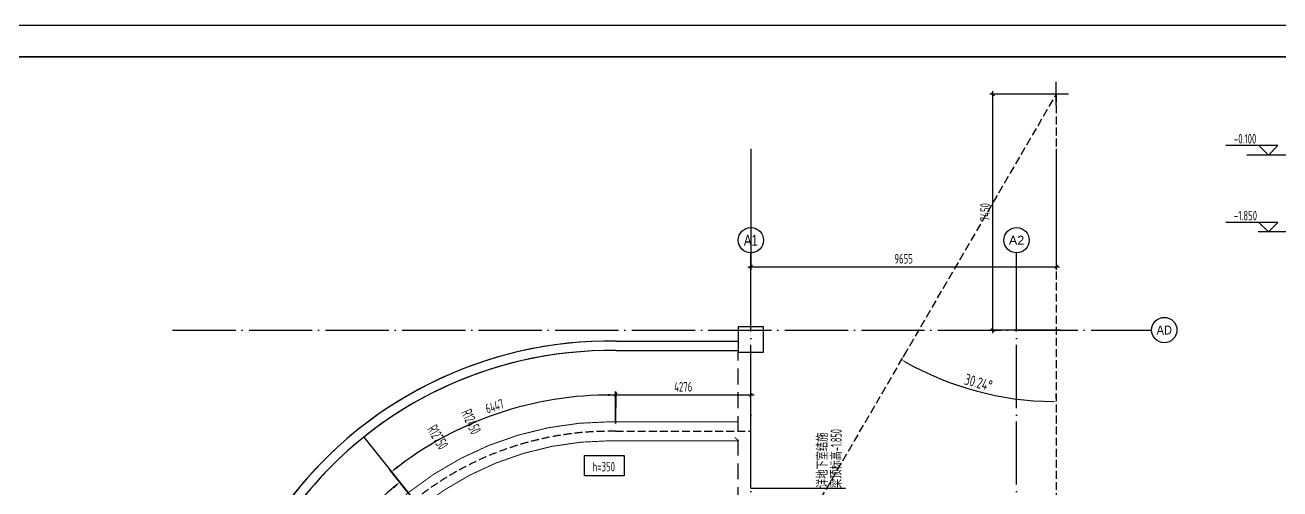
# Model space of a CAD drawing. Extents: x -351812 to 1760238, y -3195696 to 63241.
# Drawn here: x 427386 to 467055, y -1661164 to -1646512 of the extents above; entities that cross this region are included whole.
import ezdxf
from ezdxf.enums import TextEntityAlignment as Align

# ---------------------------------------------------------------- set-up
doc = ezdxf.new("R2010")
doc.units = 0
doc.header["$LTSCALE"] = 1000
doc.header["$MEASUREMENT"] = 0
for name, pattern in [('DASH', [0.35, 0.25, -0.1]), ('DASHED', [0.75, 0.5, -0.25]), ('DOTE', [2.42, 2, -0.2, 0.02, -0.2])]:
    doc.linetypes.add(name, pattern=pattern)
for name, color, linetype in [('01-标注_尺寸', 124, 'Continuous'), ('01-标注_符号', 200, 'Continuous'), ('01-标注_轴线坐标', 132, 'Continuous'), ('02-TEXT_标注', 130, 'Continuous'), ('02-TEXT_轴号', 7, 'Continuous'), ('A-E_楼梯', 171, 'Continuous'), ('A_AXIS-轴线', 1, 'DOTE'), ('A_STR-砼墙', 51, 'Continuous'), ('A_STR-砼柱', 51, 'Continuous'), ('AXIS_TEXT', 7, 'Continuous'), ('BEAM', 4, 'DASHED'), ('BORDER', 7, 'Continuous'), ('car', 8, 'Continuous'), ('DIM', 3, 'Continuous'), ('DIM1', 7, 'Continuous'), ('FLOOR_REIN', 1, 'Continuous'), ('FLOOR_UP_REIN', 13, 'Continuous'), ('FLOOR_UP_TEXT', 7, 'Continuous'), ('PUB_DIM', 3, 'Continuous'), ('TEXT', 7, 'Continuous'), ('THIN', 7, 'Continuous')]:
    doc.layers.add(name, color=color, linetype=linetype)
doc.styles.add('_TCH_AXIS', font='')
doc.styles.add('_TCH_DIM', font='ROS1', dxfattribs={"width": 0.8, "bigfont": 'JD'})
doc.styles.add('_TCH_DIM_T3', font='ROS1', dxfattribs={"width": 0.8, "bigfont": 'JD'})
doc.styles.add('COMPLEX', font='COMPLEX')
doc.styles.add('TSSD_Dimension', font='tssdeng.shx', dxfattribs={"width": 0.7, "bigfont": 'hztxt.shx'})
doc.styles.add('TSSD_Rein', font='tssdeng.shx', dxfattribs={"width": 0.7, "bigfont": 'hztxt.shx'})
doc.styles.get('_TCH_AXIS').set_extended_font_data('FZXiHei I-Z08S')
doc.dimstyles.new('_TCH_ARROW&&100', dxfattribs={"dimtxt": 350, "dimasz": 100, "dimexe": 250, "dimexo": 300, "dimgap": 100, "dimtad": 1, "dimdec": 0, "dimzin": 0, "dimdsep": 46, "dimtxsty": '_TCH_DIM_T3', "dimcen": 0.09, "dimazin": 2, "dimtfac": 1, "dimtdec": 0, "dimtix": 1, "dimtmove": 2, "dimatfit": 3, "dimfxl": 1, "dimtolj": 1, "dimtzin": 0, "dimarcsym": 0})
doc.dimstyles.new('TSAN_100_100', dxfattribs={"dimtxt": 300, "dimasz": 100, "dimexe": 100, "dimexo": 250, "dimgap": 100, "dimtad": 2, "dimzin": 0, "dimdsep": 46, "dimtxsty": 'TSSD_Dimension', "dimblk": 'CLOSEDBLANK', "dimcen": 0, "dimdle": 100, "dimclrt": 7, "dimazin": 0, "dimtfac": 1, "dimtix": 1, "dimtmove": 2, "dimatfit": 3, "dimldrblk": 'CLOSEDBLANK', "dimfxl": 1, "dimtolj": 1, "dimtzin": 0, "dimarcsym": 0})
doc.dimstyles.new('TSAN_50_100', dxfattribs={"dimtxt": 350, "dimasz": 100, "dimexe": 100, "dimexo": 250, "dimgap": 100, "dimtad": 2, "dimlfac": 0.5, "dimzin": 0, "dimdsep": 46, "dimtxsty": 'TSSD_Dimension', "dimblk": 'CLOSEDBLANK', "dimblk1": 'CLOSEDBLANK', "dimblk2": 'CLOSEDBLANK', "dimcen": 0, "dimdle": 100, "dimclrt": 7, "dimadec": 0, "dimazin": 0, "dimtfac": 1, "dimtdec": 0, "dimtix": 1, "dimtmove": 2, "dimatfit": 3, "dimldrblk": 'CLOSEDBLANK', "dimfxl": 1, "dimtolj": 1, "dimtzin": 0, "dimarcsym": 0})
doc.dimstyles.new('TSSD_100_100', dxfattribs={"dimtxt": 300, "dimasz": 100, "dimexe": 100, "dimexo": 250, "dimgap": 100, "dimtad": 1, "dimdec": 0, "dimzin": 0, "dimdsep": 46, "dimtxsty": 'TSSD_Dimension', "dimblk": 'ARCHTICK', "dimblk1": 'ARCHTICK', "dimblk2": 'ARCHTICK', "dimcen": 0, "dimdle": 100, "dimclrt": 7, "dimadec": 0, "dimazin": 0, "dimtfac": 1, "dimtdec": 0, "dimtix": 1, "dimtmove": 2, "dimatfit": 3, "dimfxl": 1, "dimtolj": 1, "dimtzin": 0, "dimarcsym": 0})

# ---------------------------------------------------------------- blocks, each defined once
blk = doc.blocks.new('_ClosedBlank')
at = {"color": 0}
blk.add_lwpolyline([(0, 0, 0, 0.658, 0), (-2.5, 0, 0.658, 0.658, 0)], format="xyseb", dxfattribs=at)
blk = doc.blocks.new('*D231')
at = {"layer": 'Defpoints', "color": 0, "transparency": 16777216}
for p in [(659355, -1615724), (662275, -1615484), (663898, -1616441), (660231, -1617603), (666712, -1629133)]:
    blk.add_point(p, dxfattribs=at)
at = {"layer": 'DIM', "color": 0, "lineweight": -2, "transparency": 16777216}
blk.add_line((663844, -1616197), (663588, -1615040), dxfattribs=at)
blk.add_arc((667720, -1633681), 18994, 102.8017, 114.6769, dxfattribs=at)
at = {"layer": 'DIM', "color": 0, "lineweight": -2, "transparency": 16777216, "xscale": 100, "yscale": 100, "zscale": 100}
for p, rotation in [((663609, -1615137), 12.65083856038413), ((659700, -1616464), 204.8277665480885)]:
    blk.add_blockref('_ClosedBlank', p, dxfattribs=dict(at, rotation=rotation))
blk = doc.blocks.new('*D232')
at = {"layer": 'Defpoints', "color": 0, "transparency": 16777216}
for p in [(659355, -1615724), (657265, -1617487), (660231, -1617603), (653938, -1621626), (662721, -1631210)]:
    blk.add_point(p, dxfattribs=at)
at = {"layer": 'DIM', "color": 0, "lineweight": -2, "transparency": 16777216}
blk.add_line((653769, -1621442), (652965, -1620564), dxfattribs=at)
blk.add_arc((670550, -1639755), 25929, 115.1996, 132.279, dxfattribs=at)
at = {"layer": 'DIM', "color": 0, "lineweight": -2, "transparency": 16777216, "xscale": 100, "yscale": 100, "zscale": 100}
for p, rotation in [((659600, -1616250), 25.08907469892054), ((653032, -1620637), 222.3895292375906)]:
    blk.add_blockref('_ClosedBlank', p, dxfattribs=dict(at, rotation=rotation))
blk = doc.blocks.new('_ArchTick')
at = {"color": 0, "linetype": 'ByBlock', "const_width": 0.4}
blk.add_lwpolyline([(-0.5, -0.5), (0.5, 0.5)], dxfattribs=at)
blk = doc.blocks.new('*D356')
at = {"layer": 'Defpoints', "color": 0, "transparency": 16777216}
for p in [(450331, -1650173), (459986, -1650173), (459986, -1654145)]:
    blk.add_point(p, dxfattribs=at)
at = {"layer": 'DIM', "color": 0, "lineweight": -2, "transparency": 16777216}
for p, q in [((450331, -1650423), (450331, -1654245)), ((459986, -1650423), (459986, -1654245)), ((450231, -1654145), (460086, -1654145))]:
    blk.add_line(p, q, dxfattribs=at)
at = {"layer": 'DIM', "color": 0, "lineweight": -2, "transparency": 16777216, "xscale": 100, "yscale": 100, "zscale": 100, "rotation": 180}
blk.add_blockref('_ArchTick', (450331, -1654145), dxfattribs=at)
at = {"layer": 'DIM', "color": 0, "lineweight": -2, "transparency": 16777216, "xscale": 100, "yscale": 100, "zscale": 100}
blk.add_blockref('_ArchTick', (459986, -1654145), dxfattribs=at)
at = {"layer": 'DIM', "color": 7, "transparency": 16777216, "insert": (455158, -1653895), "char_height": 300, "attachment_point": 5, "style": 'TSSD_Dimension'}
blk.add_mtext('\\A1;9655', dxfattribs=at)
blk = doc.blocks.new('*D357')
at = {"layer": 'Defpoints', "color": 0, "transparency": 16777216}
for p in [(457983, -1648696), (460367, -1648696), (460367, -1656146)]:
    blk.add_point(p, dxfattribs=at)
at = {"layer": 'DIM', "color": 0, "lineweight": -2, "transparency": 16777216}
for p, q in [((457983, -1656246), (457983, -1648596)), ((460117, -1648696), (457883, -1648696)), ((460117, -1656146), (457883, -1656146))]:
    blk.add_line(p, q, dxfattribs=at)
at = {"layer": 'DIM', "color": 0, "lineweight": -2, "transparency": 16777216, "xscale": 100, "yscale": 100, "zscale": 100}
for p, rotation in [((457983, -1648696), 90), ((457983, -1656146), 270)]:
    blk.add_blockref('_ArchTick', p, dxfattribs=dict(at, rotation=rotation))
at = {"layer": 'DIM', "color": 7, "transparency": 16777216, "insert": (457733, -1652421), "char_height": 300, "attachment_point": 5, "rotation": 90, "style": 'TSSD_Dimension'}
blk.add_mtext('\\A1;7450', dxfattribs=at)
blk = doc.blocks.new('_AXISO')
blk.add_circle((0, 0), 0.5)
at = {"layer": 'AXIS_TEXT', "style": 'COMPLEX', "width": 1.041667}
blk.add_attdef('A', text='', height=0.56, dxfattribs=at).set_placement((-0.25, -0.28), (0.25, -0.28), align=Align.FIT)
blk = doc.blocks.new('*D287')
at = {"layer": 'Defpoints', "color": 0, "transparency": 16777216}
for p in [(450331, -1658190), (446054, -1659346), (450331, -1659346)]:
    blk.add_point(p, dxfattribs=at)
at = {"layer": 'DIM', "color": 0, "lineweight": -2, "transparency": 16777216}
for p, q in [((446054, -1659096), (446054, -1658090)), ((450331, -1659096), (450331, -1658090)), ((445954, -1658190), (450431, -1658190))]:
    blk.add_line(p, q, dxfattribs=at)
at = {"layer": 'DIM', "color": 0, "lineweight": -2, "transparency": 16777216, "xscale": 100, "yscale": 100, "zscale": 100, "rotation": 180}
blk.add_blockref('_ArchTick', (446054, -1658190), dxfattribs=at)
at = {"layer": 'DIM', "color": 0, "lineweight": -2, "transparency": 16777216, "xscale": 100, "yscale": 100, "zscale": 100}
blk.add_blockref('_ArchTick', (450331, -1658190), dxfattribs=at)
at = {"layer": 'DIM', "color": 7, "transparency": 16777216, "insert": (448192, -1657940), "char_height": 300, "attachment_point": 5, "style": 'TSSD_Dimension'}
blk.add_mtext('\\A1;4276', dxfattribs=at)
blk = doc.blocks.new('*D288')
at = {"layer": 'Defpoints', "color": 0, "transparency": 16777216}
for p in [(443538, -1658449), (446054, -1659346), (439685, -1661521), (445878, -1669244)]:
    blk.add_point(p, dxfattribs=at)
at = {"layer": 'DIM', "color": 0, "lineweight": -2, "transparency": 16777216}
for p, q in [((446059, -1659096), (446076, -1658100)), ((439528, -1661326), (438905, -1660549))]:
    blk.add_line(p, q, dxfattribs=at)
blk.add_arc((445878, -1669244), 11046, 89.5014, 128.2086, dxfattribs=at)
at = {"layer": 'DIM', "color": 0, "lineweight": -2, "transparency": 16777216, "xscale": 100, "yscale": 100, "zscale": 100}
for p, rotation in [((446074, -1658200), 359.2420377663002), ((438968, -1660627), 218.4679837944603)]:
    blk.add_blockref('_ClosedBlank', p, dxfattribs=dict(at, rotation=rotation))
at = {"layer": 'DIM', "color": 7, "transparency": 16777216, "insert": (442228, -1658554), "char_height": 300, "attachment_point": 5, "rotation": 18.855, "style": 'TSSD_Dimension'}
blk.add_mtext('\\A1;6447', dxfattribs=at)
blk = doc.blocks.new('*D289')
at = {"layer": 'Defpoints', "color": 0, "transparency": 16777216}
for p in [(439685, -1661521), (436447, -1664359), (445878, -1669244), (436599, -1672694)]:
    blk.add_point(p, dxfattribs=at)
at = {"layer": 'DIM', "color": 0, "lineweight": -2, "transparency": 16777216}
for p, q in [((439528, -1661326), (439171, -1660880)), ((436365, -1672782), (435829, -1672981))]:
    blk.add_line(p, q, dxfattribs=at)
blk.add_arc((445878, -1669244), 10622, 129.2667, 199.8573, dxfattribs=at)
at = {"layer": 'DIM', "color": 0, "lineweight": -2, "transparency": 16777216, "xscale": 100, "yscale": 100, "zscale": 100}
for p, rotation in [((439233, -1660958), 38.99703229387116), ((435922, -1672946), 290.1269889667782)]:
    blk.add_blockref('_ClosedBlank', p, dxfattribs=dict(at, rotation=rotation))
at = {"layer": 'DIM', "color": 7, "transparency": 16777216, "insert": (435399, -1666350), "char_height": 300, "attachment_point": 5, "rotation": 74.562, "style": 'TSSD_Dimension'}
blk.add_mtext('\\A1;12803', dxfattribs=at)
blk = doc.blocks.new('_FZHK')
blk.add_lwpolyline([(-0.5, -0.5), (0.5, -0.5), (0.5, 0.5), (-0.5, 0.5)], close=True)
blk = doc.blocks.new('*D294')
at = {"layer": '01-标注_尺寸', "color": 0, "lineweight": -2, "transparency": 16777216}
for p, q in [((455148, -1656998), (455224, -1656869)), ((459987, -1658305), (459987, -1658155))]:
    blk.add_line(p, q, dxfattribs=at)
blk.add_arc((459987, -1648697), 9709, 240.3541, 269.4098, dxfattribs=at)
at = {"layer": '01-标注_尺寸', "color": 0, "transparency": 16777216}
for points in [[(455176, -1657149), (455193, -1657120), (455098, -1657085)], [(459887, -1658388), (459887, -1658422), (459987, -1658405)]]:
    blk.add_solid(points, dxfattribs=at)
at = {"layer": 'Defpoints', "color": 0, "transparency": 16777216}
for p in [(459987, -1648697), (454997, -1657257), (456641, -1657811), (459987, -1658605)]:
    blk.add_point(p, dxfattribs=at)
at = {"layer": '01-标注_尺寸', "color": 0, "transparency": 16777216, "insert": (457526, -1657804), "char_height": 350, "attachment_point": 5, "rotation": 344.882, "style": '_TCH_DIM_T3'}
blk.add_mtext('\\A1;30.24°', dxfattribs=at)

msp = doc.modelspace()

# ---------------------------------------------------------------- linework, layer by layer
at = {"layer": '01-标注_尺寸'}
for points in [[(459986.645, -1648696.854, 0, 0, 0), (445576.014, -1680481.554, 66, 0, 0), (445493.429, -1680663.707, 0, 0, 0)], [(459986.645, -1648696.843, 0, 0, 0), (449782.155, -1679394.074, 66, 0, 0), (449719.065, -1679583.862, 0, 0, 0)], [(459986.027, -1648699.137, 0, 0, 0), (451652.719, -1679643.215, 66, 0, 0), (451600.712, -1679836.335, 0, 0, 0)], [(459986.645, -1648696.843, 0, 0, 0), (452282.255, -1685344.664, 66, 0, 0), (452241.109, -1685540.386, 0, 0, 0)], [(459986.645, -1648696.843, 0, 0, 0), (453707.467, -1685919.842, 66, 0, 0), (453674.199, -1686117.056, 0, 0, 0)], [(445878.333, -1669244.142, 0, 0, 0), (440738.946, -1658124.385, 66, 0, 0), (440655.038, -1657942.838, 0, 0, 0)], [(445878.341, -1669244.138, 0, 0, 0), (439498.641, -1658436.649, 66, 0, 0), (439396.972, -1658264.418, 0, 0, 0)]]:
    msp.add_lwpolyline(points, format="xyseb", dxfattribs=at)
at = {"layer": '01-标注_符号', "linetype": 'DASH'}
msp.add_line((446054.126, -1659345.724), (450330.592, -1659345.724), dxfattribs=at)
msp.add_arc((445878.358, -1669244.156), 9899.992, 88.9826952, 128.7273264, dxfattribs=at)
at = {"layer": '01-标注_轴线坐标'}
for p, q in [((450329.593, -1654709.061), (450330.311, -1653709.062)), ((458729.579, -1654709.061), (458730.297, -1653709.061)), ((461999.626, -1656145.72), (462999.626, -1656145.72))]:
    msp.add_line(p, q, dxfattribs=at)
at = {"layer": '02-TEXT_标注'}
msp.add_line((453322.968, -1661153.391), (450330.592, -1661154.151), dxfattribs=at)
at = {"layer": 'A-E_楼梯', "linetype": 'DASH'}
for p, q in [((442312.113, -1679020.827), (459986.645, -1648696.843)), ((459986.645, -1648696.843), (459986.645, -1679496.597)), ((459986.645, -1648696.843), (459986.645, -1679496.597))]:
    msp.add_line(p, q, dxfattribs=at)
at = {"layer": 'A_AXIS-轴线', "linetype": 'DOTE'}
for p, q in [((459986.645, -1649056.665), (459986.645, -1648301.948)), ((459986.645, -1649056.665), (459986.645, -1648301.948)), ((460367.077, -1648696.854), (459588.023, -1648696.854)), ((460367.077, -1648696.854), (459588.023, -1648696.854)), ((450330.586, -1685230.764), (450330.593, -1654186.132)), ((458730.586, -1685230.766), (458730.593, -1654186.134)), ((432044.467, -1656145.72), (462264.267, -1656145.72))]:
    msp.add_line(p, q, dxfattribs=at)
at = {"layer": 'A_STR-砼墙'}
for p, q in [((446078.375, -1656495.72), (449925.509, -1656495.72)), ((446076.008, -1656795.72), (449925.295, -1656795.72))]:
    msp.add_line(p, q, dxfattribs=at)
for centre, radius, start, end in [((445878.383, -1669244.128), 12750, 89.0947255, 200.3967501), ((445878.383, -1669244.128), 12750, 89.1118793, 198.6596887), ((445878.374, -1669244.142), 12450, 89.0878056, 200.3967068), ((445878.383, -1669244.128), 12450, 89.0904771, 198.6596903)]:
    msp.add_arc(centre, radius, start, end, dxfattribs=at)
at = {"layer": 'BEAM'}
for p, q in [((449930.592, -1663112.117), (449930.593, -1656846.488)), ((450330.592, -1663396.07), (450330.593, -1656846.488))]:
    msp.add_line(p, q, dxfattribs=at)
at = {"layer": 'BORDER'}
msp.add_lwpolyline([(391248.236, -1705911.904), (391248.236, -1646511.904), (496348.236, -1646511.904), (496348.236, -1705911.904)], close=True, dxfattribs=at)
at = {"layer": 'BORDER', "const_width": 50}
msp.add_lwpolyline([(393748.236, -1704911.904), (393748.236, -1647511.904), (495348.236, -1647511.904), (495348.236, -1704911.904)], close=True, dxfattribs=at)
at = {"layer": 'car', "color": 213}
msp.add_line((438089.449, -1659531.507), (441280.096, -1663510.19), dxfattribs=at)
at = {"layer": 'DIM'}
for p, q in [((467563.396, -1650616.854), (466014.723, -1650616.854)), ((467563.396, -1653044.693), (466367.958, -1653044.693))]:
    msp.add_line(p, q, dxfattribs=at)
at = {"layer": 'DIM1'}
for p, q in [((466393.653, -1650316.854), (465343.653, -1650316.854)), ((466393.653, -1652744.693), (465343.653, -1652744.693))]:
    msp.add_line(p, q, dxfattribs=at)
at = {"layer": 'FLOOR_REIN', "const_width": 30}
msp.add_lwpolyline([(445878.365, -1659644.159, 0.522769164), (436880.273, -1672589.926), (436744.219, -1672526.767)], format="xyb", dxfattribs=at)
msp.add_lwpolyline([(445878.365, -1659644.159), (449929.641, -1659644.159), (449823.575, -1659538.093)], dxfattribs=at)
at = {"layer": 'FLOOR_UP_REIN', "const_width": 30}
msp.add_lwpolyline([(445878.365, -1659044.159, 0.522769164), (436317.892, -1672799.037), (436458.742, -1672747.449)], format="xyb", dxfattribs=at)
msp.add_lwpolyline([(445878.365, -1659044.159), (449929.634, -1659044.159), (449929.634, -1659194.159)], dxfattribs=at)
at = {"layer": 'PUB_DIM', "color": 3, "linetype": 'ByBlock'}
msp.add_lwpolyline([(445069.581, -1660113.733), (446329.392, -1660113.733), (446329.392, -1660751.034), (445069.581, -1660751.034)], close=True, dxfattribs=at)
at = {"layer": 'THIN'}
for p, q in [((466693.653, -1650616.854), (466393.653, -1650316.854)), ((466993.653, -1650316.854), (466393.653, -1650316.854)), ((466693.653, -1650616.854), (466993.653, -1650316.854)), ((466693.653, -1653044.693), (466393.653, -1652744.693)), ((466993.653, -1652744.693), (466393.653, -1652744.693)), ((466693.653, -1653044.693), (466993.653, -1652744.693))]:
    msp.add_line(p, q, dxfattribs=at)

# ---------------------------------------------------------------- block references
at = {"layer": '01-标注_轴线坐标'}
ref = msp.add_blockref('_AXISO', (450330.598, -1653309.062), dxfattribs=dict(at, xscale=800, yscale=800, zscale=800))
ref.add_attrib('A', 'A1', dxfattribs={"layer": '02-TEXT_轴号', "height": 343.8067, "style": '_TCH_AXIS'}).set_placement((450109.579, -1653480.965), (450551.617, -1653480.965), align=Align.FIT)
ref = msp.add_blockref('_AXISO', (458730.584, -1653309.062), dxfattribs=dict(at, xscale=800, yscale=800, zscale=800))
ref.add_attrib('A', 'A2', dxfattribs={"layer": '02-TEXT_轴号', "height": 282.1678, "style": '_TCH_AXIS'}).set_placement((458488.726, -1653450.145), (458972.442, -1653450.145), align=Align.FIT)
ref = msp.add_blockref('_AXISO', (463399.626, -1656145.72), dxfattribs=dict(at, xscale=800, yscale=800, zscale=800))
ref.add_attrib('A', 'AD', dxfattribs={"layer": '02-TEXT_轴号', "height": 282.1678, "style": '_TCH_AXIS'}).set_placement((463157.768, -1656286.804), (463641.484, -1656286.804), align=Align.FIT)
at = {"layer": 'A_STR-砼柱', "xscale": 801.1173475621757, "yscale": 800.4500208275858, "zscale": 800.4500208276677, "rotation": 269.9591373269582}
msp.add_blockref('_FZHK', (450325.768, -1656448), dxfattribs=at)

# ---------------------------------------------------------------- texts
at = {"layer": '01-标注_尺寸', "style": '_TCH_DIM', "width": 0.64}
for s, rotation, p in [('R12450', 294.8056819, (441162.059, -1658752.893)), ('R12750', 300.5535067, (440080.319, -1659278.55))]:
    msp.add_text(s, height=350, rotation=rotation, dxfattribs=at).set_placement(p)
at = {"layer": '02-TEXT_标注', "style": '_TCH_DIM', "width": 0.64}
for s, p in [('梁顶标高-1.850', (453203.529, -1661134.887)), ('详地下室结施', (452764.417, -1661134.887))]:
    msp.add_text(s, height=350, rotation=90.0232046, dxfattribs=at).set_placement(p)
at = {"layer": 'FLOOR_UP_TEXT', "style": 'TSSD_Rein', "width": 0.7}
msp.add_text('h=350', height=300, dxfattribs=at).set_placement((445326.322, -1660611.889))
at = {"layer": 'TEXT', "style": 'TSSD_Rein', "width": 0.7}
for s, p in [('-0.100', (465603.218, -1650253.093)), ('-1.850', (465603.218, -1652680.931))]:
    msp.add_text(s, height=300, dxfattribs=at).set_placement(p)

# ---------------------------------------------------------------- dimensions: what is measured, and where the dimension line sits
at = {"layer": '01-标注_尺寸'}
dim = msp.add_angular_dim_3p(base=(456641.09, -1657810.717), center=(459986.645, -1648696.843), p1=(454997.073, -1657257.393), p2=(459986.645, -1658605.367), dimstyle='_TCH_ARROW&&100', dxfattribs=at)
dim.commit()
dim.dimension.update_dxf_attribs({"geometry": '*D294', "text_midpoint": (457526.304, -1657803.878)})
at = {"layer": 'DIM'}
for base, line1, picture, middle in [((662275.095, -1615484.171), ((666712.052, -1629132.592), (663898.334, -1616440.744)), '*D231', (108173.23, -1742611.821)), ((657265.378, -1617486.66), ((653937.829, -1621625.858), (662720.504, -1631210.461)), '*D232', (-351811.952, -1710113.804))]:
    dim = msp.add_angular_dim_2l(base=base, line1=line1, line2=((660230.569, -1617603.368), (659355.051, -1615723.981)), text=' ', dimstyle='TSAN_50_100', dxfattribs=at)
    dim.commit()
    dim.dimension.update_dxf_attribs({"geometry": picture, "text_midpoint": middle})
for p1, p2, distance, picture, middle in [((460367.077, -1656145.73), (460367.077, -1648695.854), 2383.91, '*D357', (457733.167, -1652420.792)), ((450330.593, -1650172.74), (459985.645, -1650172.74), -3972.61, '*D356', (455158.119, -1653895.35))]:
    dim = msp.add_aligned_dim(p1=p1, p2=p2, distance=distance, dimstyle='TSSD_100_100', dxfattribs=at)
    dim.commit()
    dim.dimension.update_dxf_attribs({"geometry": picture, "text_midpoint": middle})
dim = msp.add_linear_dim(base=(450330.592, -1658189.916), p1=(446054.126, -1659345.724), p2=(450330.592, -1659345.724), dimstyle='TSSD_100_100', dxfattribs=at)
dim.commit()
dim.dimension.update_dxf_attribs({"geometry": '*D287', "text_midpoint": (448192.359, -1657939.916)})
for base, center, p1, p2, text, picture, middle in [((443538.159, -1658448.502), (445878.358, -1669244.156), (446054.126, -1659345.724), (439684.776, -1661520.854), '6447', '*D288', (442227.654, -1658553.939)), ((436446.58, -1664358.762), (445878.36, -1669244.159), (439684.778, -1661520.857), (436599.077, -1672694.484), '12803', '*D289', (435398.691, -1666350.1))]:
    dim = msp.add_angular_dim_3p(base=base, center=center, p1=p1, p2=p2, text=text, dimstyle='TSAN_100_100', dxfattribs=at)
    dim.commit()
    dim.dimension.update_dxf_attribs({"geometry": picture, "text_midpoint": middle})

doc.saveas('drawing.dxf')
